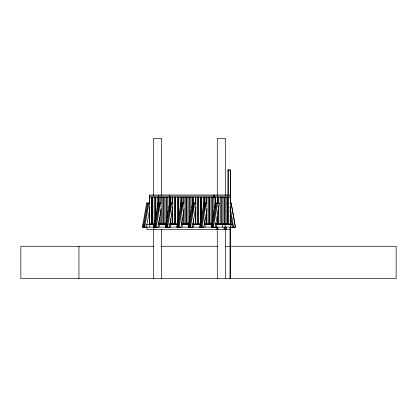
<?xml version="1.0" encoding="UTF-8"?>
<svg xmlns="http://www.w3.org/2000/svg" width="417" height="417" viewBox="0 0 417 417"><rect width="100%" height="100%" fill="white"/><g stroke="black" fill="none" stroke-linecap="round" stroke-linejoin="round"><path stroke-width="0.63" d="M142.411 227.093L144.84 227.677L142.411 227.093L146.664 202.99L148.541 203.366M143.511 225.185L147.43 202.97M149.953 207.369L146.367 227.677L145.606 227.677L143.938 227.093L148.191 202.99L150.068 203.366M143.938 227.093L144.704 227.093L148.958 202.97M153.863 227.093L156.297 227.677L153.863 227.093L158.116 202.99M154.629 227.093L158.658 204.241M155.39 227.093L159.643 202.99L160.409 202.97L156.156 227.093L155.39 227.093L157.058 227.677L157.819 227.677L161.181 208.636M165.314 227.093L167.749 227.677L165.314 227.093L169.568 202.99M166.414 225.185L170 204.877M172.857 207.369L169.276 227.677L168.51 227.677L166.842 227.093L171.095 202.99L172.972 203.366M166.842 227.093L167.608 227.093L171.861 202.97M176.798 227.093L179.227 227.677L176.798 227.093L181.046 202.99M177.559 227.093L181.588 204.241M178.32 227.093L182.573 202.99L183.339 202.97L179.086 227.093L178.32 227.093L179.988 227.677L180.754 227.677L184.111 208.636M188.249 227.093L190.678 227.677L188.249 227.093L192.498 202.99M189.349 225.185L192.93 204.877M195.787 207.369L192.206 227.677L191.439 227.677L189.777 227.093L194.025 202.99L195.907 203.366M189.777 227.093L190.538 227.093L194.791 202.97M199.701 227.093L202.13 227.677L199.701 227.093L203.949 202.99L204.721 202.97M200.462 227.093L204.497 204.241M201.229 227.093L205.477 202.99L206.243 202.97L201.99 227.093L201.229 227.093L202.897 227.677L203.658 227.677L207.014 208.636M211.153 227.093L213.582 227.677L211.153 227.093L215.407 202.99L217.283 203.366M212.253 225.185L216.173 202.97M212.68 227.093L216.929 202.99L217.7 202.97L219.363 203.559L215.109 227.677L212.68 227.093L215.109 227.677M213.441 227.093L217.7 202.97M230.012 203.387L231.127 202.99L235.376 227.093M232.994 227.093L231.331 227.677L233.202 227.286M229.923 210.543L232.947 227.677L235.397 227.093L231.143 202.99L230.356 202.97M232.947 227.677L235.397 227.093M219.363 203.559L216.929 202.99M227.885 170.709L230.679 170.709L230.679 203.23M149.359 196.084L230.34 196.084M149.359 197.163L230.366 197.163M149.359 223.345L155.213 223.345M159.226 223.345L166.143 223.345M170.683 223.345L177.595 223.345M182.135 223.345L189.052 223.345M193.587 223.345L200.504 223.345M205.039 223.345L212.196 223.345M215.542 223.345L230.366 223.345M163.25 223.616L164.585 223.616M171.741 223.616L173.039 223.616M185.956 223.616L187.353 223.616M197.637 223.616L198.935 223.616M208.823 223.616L210.611 223.616M215.803 223.616L218.529 223.616M220.447 223.616L221.724 223.616M223.877 223.616L224.518 223.616M226.441 223.616L227.479 223.616M149.359 224.424L154.561 224.424M159.226 224.424L166.143 224.424M170.683 224.424L177.595 224.424M182.135 224.424L189.052 224.424M193.587 224.424L200.504 224.424M205.039 224.424L212.196 224.424M215.318 224.424L230.34 224.424M144.48 224.695L143.193 224.695L143.193 227.124L156.683 227.124M146.409 224.695L154.29 224.695M155.922 224.695L154.65 224.695L154.65 227.124M157.954 224.695L165.883 224.695M167.373 224.695L166.102 224.695L166.102 227.124M169.406 224.695L178.825 224.695M190.277 224.695L181.369 224.695L181.369 222.777M192.315 224.695L200.368 224.695M201.729 224.695L200.457 224.695L200.457 227.124M211.429 224.695L204.278 224.695L204.278 222.777M213.181 224.695L211.909 224.695L211.909 227.124M215.219 224.695L232.634 224.695M157.73 227.124L179.586 227.124M180.467 227.124L234.542 227.124M225.258 229.553L230.34 229.637M153.847 246.291L20.85 246.291L20.85 278.686L396.15 278.686L396.15 246.291L225.493 246.291M161.009 246.291L217.679 246.291M227.844 203.579L227.072 203.559L227.859 208.005M215.407 202.99L216.517 203.387M205.477 202.99L206.592 203.387M194.025 202.99L195.135 203.387M182.573 202.99L183.683 203.387M171.095 202.99L172.205 203.387M159.643 202.99L160.753 203.387M148.191 202.99L149.302 203.387M146.664 202.99L147.774 203.387M201.99 227.093L203.658 227.677M190.538 227.093L192.206 227.677M179.086 227.093L180.754 227.677M167.608 227.093L169.276 227.677M156.156 227.093L157.819 227.677M144.704 227.093L146.367 227.677M230.017 206.754L233.708 227.677M229.965 215.631L231.643 225.144M229.986 220.061L230.882 225.138M230.721 224.695L230.721 227.124M230.679 222.094L230.679 224.695M230.679 227.296L230.679 278.686M230.366 170.709L230.366 224.695M230.34 170.709L230.34 169.63L227.911 169.63L227.885 195.427M230.34 203.564L230.34 195.005L149.359 195.005L149.359 203.564M230.34 212.529L230.34 224.695M230.007 227.296L230.007 278.686M228.652 170.709L228.652 195.427M228.652 197.163L228.652 223.345M227.885 196.725L227.859 224.695M227.182 197.163L227.182 223.345M226.978 197.163L226.978 223.345M226.478 227.124L226.478 229.553M225.399 195.615L225.399 138.314L217.304 138.314L217.304 195.615M225.399 227.124L225.399 278.686M225.258 197.163L225.258 223.345M225.149 224.695L225.149 227.124M224.867 227.124L224.867 229.553L146.993 229.553L146.993 227.124M224.497 197.163L224.497 223.345M224.106 227.124L224.106 229.553M223.903 197.163L223.903 223.345M222.683 224.695L222.683 227.124M222.188 197.163L222.188 223.345M221.422 197.163L221.422 223.345M220.557 197.163L220.557 224.695M218.836 197.163L218.836 203.564M218.836 204.846L218.836 224.695M218.075 197.163L218.075 203.564M218.075 209.329L218.075 224.695M217.898 227.124L217.898 229.553M217.46 197.163L217.46 203.548M217.46 216.324L217.46 223.345M217.304 196.918L217.304 203.433M217.304 216.454L217.304 223.616M217.278 227.124L217.304 278.686M216.491 224.695L216.491 227.124M216.199 227.124L216.199 229.553M215.745 197.163L215.745 203.548M215.641 197.163L215.641 203.548M214.88 197.163L214.88 208.02M214.145 195.005L214.145 197.163M213.806 195.005L213.806 196.084M213.16 197.163L213.16 217.601M212.675 224.695L212.675 227.124M212.503 197.163L212.482 220.155M211.721 197.163L211.721 223.345M210.001 197.163L210.001 223.345M209.381 197.163L209.381 223.345M209.266 197.163L209.266 223.345M208.62 197.163L208.62 223.345M206.9 197.163L206.9 223.345M206.759 197.163L206.759 203.564M206.759 210.611L206.759 224.695M205.039 197.163L205.039 206.128M205.039 217.653L205.039 227.124M204.278 197.163L204.278 210.611M204.189 197.163L204.189 203.548M203.428 197.163L203.428 206.743M201.755 197.163L201.708 216.324M201.223 224.695L201.223 227.124M201.03 221.432L201.03 197.163L200.994 218.878M200.269 197.163L200.269 223.345M198.549 197.163L198.513 223.345M197.929 197.163L197.929 223.345M197.168 197.163L197.168 223.345M195.448 197.163L195.448 223.345M195.302 197.163L195.302 203.564M195.276 209.298L195.302 224.695M193.587 197.163L193.587 207.405M193.587 218.935L193.587 227.124M192.821 197.163L192.821 211.888M192.821 223.418L192.821 224.695M192.737 197.163L192.737 203.548M191.976 197.163L191.976 208.02M190.256 197.163L190.256 217.601M189.771 224.695L189.771 227.124M189.558 197.163L189.579 220.155M189.005 224.695L189.005 227.124M188.812 197.163L188.812 223.345M187.097 197.163L187.097 223.345M186.477 197.163L186.477 223.345M186.321 197.163L186.321 223.345M185.711 197.163L185.711 223.345M183.996 197.163L183.996 223.345M183.85 197.163L183.85 203.564M183.85 210.611L183.85 224.695M182.135 197.163L182.135 206.128M182.135 217.653L182.135 227.124M181.369 197.163L181.369 211.252M181.286 197.163L181.286 203.548M180.519 197.163L180.519 206.743M178.804 197.163L178.804 216.324M178.559 197.163L178.559 218.878M178.314 224.695L178.314 227.124M178.127 197.163L178.127 221.432M177.553 224.695L177.553 227.124M177.361 197.163L177.361 223.345M175.646 197.163L175.646 223.345M175.322 197.163L175.322 223.345M175.025 197.163L175.025 223.345M174.259 197.163L174.259 223.345M172.544 197.163L172.544 223.345M172.398 197.163L172.398 203.564M172.398 209.329L172.398 224.695M172.085 197.163L172.085 203.548M172.085 209.298L172.085 223.345M170.683 197.163L170.683 207.405M170.683 218.935L170.683 227.124M169.917 196.084L169.917 211.888M169.917 223.418L169.917 224.695M169.834 197.163L169.834 203.548M169.578 195.005L169.578 196.084M169.067 197.163L169.067 208.02M167.353 197.163L167.353 217.601M166.863 224.695L166.863 227.124M166.675 197.163L166.675 220.155M165.909 197.163L165.909 223.345M164.194 197.163L164.194 223.345M163.573 197.163L163.573 223.345M162.807 197.163L162.807 223.345M161.504 195.615L161.504 138.314L153.409 138.314L153.409 195.615M161.504 229.251L161.504 278.686M161.087 197.163L161.087 223.345M160.946 197.163L160.946 203.564M160.946 210.611L160.946 224.695M159.226 197.163L159.226 206.128M159.226 217.653L159.226 227.124M158.465 195.005L158.465 211.252M158.465 222.777L158.465 224.695M158.382 197.163L158.382 203.548M157.616 197.163L157.616 206.743M155.901 197.163L155.901 216.324M155.411 224.695L155.411 227.124M155.218 197.163L155.218 221.432M154.457 197.163L154.457 223.345M153.831 227.124L153.831 229.553M153.466 224.695L153.409 227.296M153.409 229.251L153.409 278.686M152.794 197.163L152.794 223.345M152.737 197.163L152.737 223.345M152.116 197.163L152.116 223.345M152.038 197.163L152.038 223.345M151.355 197.163L151.355 223.345M149.739 224.695L149.739 227.124M149.635 197.163L149.635 223.345M149.359 209.329L149.359 224.695M143.959 224.695L143.959 227.124M78.938 246.291L78.938 278.686"/></g></svg>
